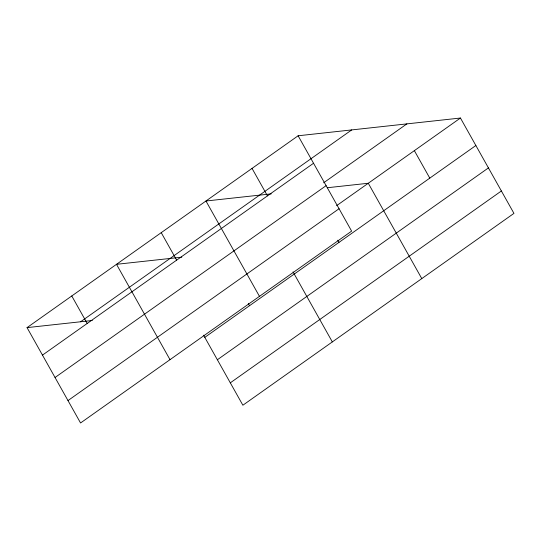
<?xml version="1.0" encoding="UTF-8"?>
<svg xmlns="http://www.w3.org/2000/svg" width="541" height="541" viewBox="0 0 541 541"><rect width="100%" height="100%" fill="white"/><g stroke="black" fill="none" stroke-linecap="round" stroke-linejoin="round"><path stroke-width="0.81" d="M298.125 135.777L351.63 231.122L80.555 422.974L27.05 327.623L298.125 135.777L460.445 118.026L513.95 213.377L242.875 405.223L203.578 335.19M80.616 321.767L351.691 129.921M42.475 355.112L313.543 163.26M323.653 182.784L406.879 123.882M55.04 377.503L326.115 185.658M336.624 205.661L460.445 118.026M67.99 400.577L339.058 208.731M204.796 337.361L475.87 145.515M217.36 359.758L488.435 167.906M230.31 382.832L501.385 190.98M271.23 193.867L205.959 201.009L259.464 296.353M327.271 187.741L368.279 183.257L421.784 278.601M181.776 257.178L116.504 264.312L170.009 359.664M27.05 327.623L92.322 320.488M414.359 150.641L429.784 178.131M337.76 240.224L338.977 242.395M252.038 168.393L267.464 195.876M293.033 271.88L332.33 341.912M248.305 303.535L249.523 305.706M161.232 232.657L176.657 260.147M71.777 295.968L87.202 323.457"/></g></svg>
